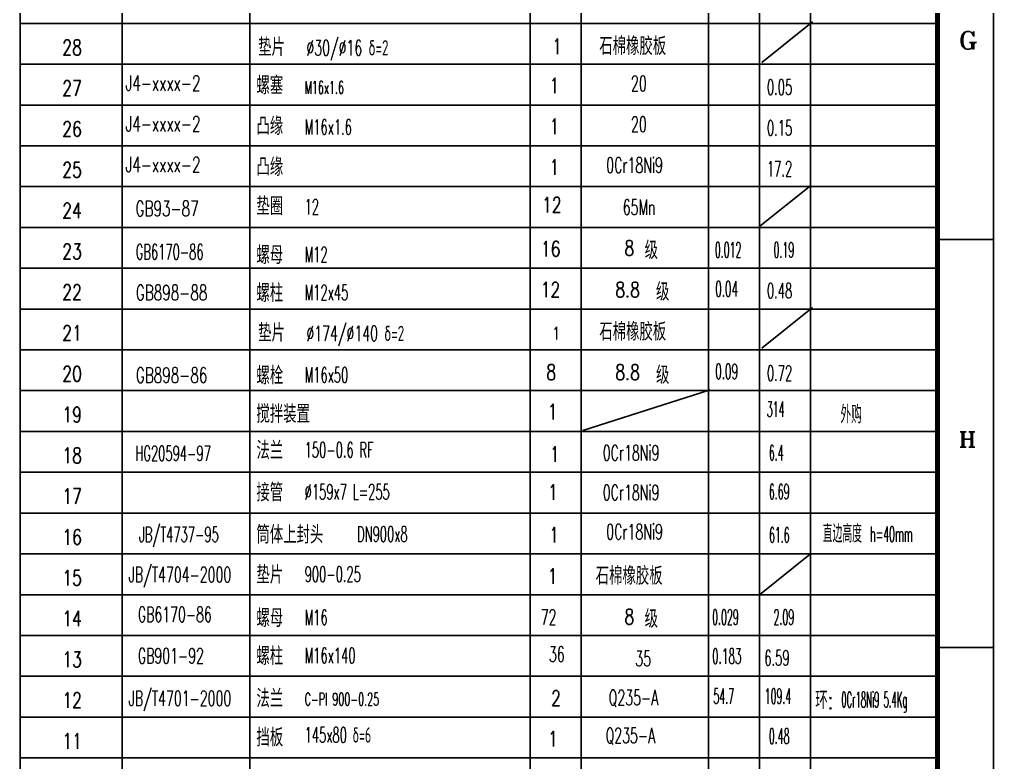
# Model space of a CAD drawing. Extents: x 0 to 1476, y -3 to 841.
# Drawn here: x 402.9 to 594, y 152.9 to 298.6 of the extents above; entities that cross this region are included whole.
import ezdxf

# ---------------------------------------------------------------- set-up
doc = ezdxf.new("R2010")
doc.units = 0
doc.header["$LTSCALE"] = 3
doc.header["$MEASUREMENT"] = 0
for name, color, linetype in [('1', 2, 'CONTINUOUS'), ('2', 1, 'CONTINUOUS'), ('BORDER', 7, 'CONTINUOUS')]:
    doc.layers.add(name, color=color, linetype=linetype)
doc.styles.add('HZTXT', font='romans', dxfattribs={"width": 0.75, "bigfont": 'HZTXT'})

msp = doc.modelspace()

# ---------------------------------------------------------------- linework, layer by layer
at = {"layer": '1'}
for p, q in [((548.52518, 290.18832), (558.52518, 298.18832)), ((403.10812, 297.85467), (583.12915, 297.85467)), ((403.10812, 289.85467), (583.12915, 289.85467)), ((403.10812, 281.85467), (583.12915, 281.85467)), ((403.10812, 273.85467), (583.12915, 273.85467)), ((403.10812, 265.85467), (583.12915, 265.85467)), ((548.18812, 258.11032), (558.18812, 266.11032)), ((403.10812, 257.85467), (583.12915, 257.85467)), ((403.10812, 249.85467), (583.12915, 249.85467)), ((403.10812, 241.85467), (583.12915, 241.85467)), ((548.52518, 234.18832), (558.52518, 242.18832)), ((403.10812, 233.85467), (583.12915, 233.85467)), ((403.10812, 225.85467), (583.12915, 225.85467)), ((513.42135, 218.04627), (538.42135, 226.04627)), ((403.10812, 217.85467), (583.12915, 217.85467)), ((403.10812, 209.85467), (583.12915, 209.85467)), ((403.10812, 201.85467), (583.12915, 201.85467)), ((403.10812, 193.85467), (583.12915, 193.85467)), ((548.10812, 185.85467), (558.10812, 193.85467)), ((403.10812, 185.85467), (583.12915, 185.85467)), ((403.10812, 177.85467), (583.12915, 177.85467)), ((403.10812, 169.85467), (583.12915, 169.85467)), ((403.10812, 161.85467), (583.12915, 161.85467)), ((403.10812, 153.85467), (583.12915, 153.85467))]:
    msp.add_line(p, q, dxfattribs=at)
at = {"layer": '2'}
for p, q in [((403.10812, 11.00812), (403.10812, 409.85467)), ((423.10812, 409.85467), (423.10812, 61.01592)), ((448.10812, 61.01592), (448.10812, 409.85467)), ((503.10812, 409.85467), (503.10812, 61.17655)), ((513.10812, 61.17655), (513.10812, 409.85467)), ((538.10812, 409.85467), (538.10812, 61.01592)), ((548.10812, 67.70192), (548.10812, 409.85467)), ((558.10812, 409.85467), (558.10812, 61.01592))]:
    msp.add_line(p, q, dxfattribs=at)
at = {"layer": 'BORDER'}
for p, q in [((594, 0), (594, 841)), ((594, 255.5), (583.5, 255.5)), ((594, 175.5), (583.5, 175.5))]:
    msp.add_line(p, q, dxfattribs=at)
at = {"layer": 'BORDER', "color": 7}
for p, q in [((588.77395, 296.27159), (588.28908, 296.12007)), ((588.77395, 296.27159), (588.4406, 296.12007)), ((589.28913, 296.27159), (588.77395, 296.27159)), ((589.62248, 296.12007), (589.28913, 296.27159)), ((589.95583, 295.78672), (590.10735, 296.27159)), ((590.10735, 296.27159), (590.10735, 295.27154)), ((587.7739, 295.45337), (587.62238, 294.93819)), ((587.62238, 294.93819), (587.62238, 294.11997)), ((587.95573, 295.78672), (587.7739, 295.45337)), ((587.95573, 295.45337), (587.7739, 294.93819)), ((587.7739, 294.93819), (587.7739, 294.11997)), ((588.28908, 296.12007), (587.95573, 295.78672)), ((588.10725, 295.78672), (587.95573, 295.45337)), ((588.10725, 295.60489), (587.95573, 294.93819)), ((587.95573, 294.93819), (587.95573, 294.11997)), ((588.4406, 296.12007), (588.10725, 295.60489)), ((589.95583, 295.78672), (589.62248, 296.12007)), ((590.10735, 295.27154), (589.95583, 295.78672)), ((587.62238, 294.11997), (587.7739, 293.60479)), ((587.7739, 294.11997), (587.95573, 293.60479)), ((587.7739, 293.60479), (587.95573, 293.27144)), ((587.95573, 294.11997), (588.10725, 293.45327)), ((587.95573, 293.60479), (588.10725, 293.27144)), ((587.95573, 293.27144), (588.28908, 292.93809)), ((588.10725, 293.45327), (588.4406, 292.93809)), ((588.10725, 293.27144), (588.13756, 293.27144)), ((588.28908, 292.93809), (588.77395, 292.78657)), ((588.4406, 292.93809), (588.77395, 292.78657)), ((588.77395, 292.78657), (588.80426, 292.78657)), ((588.77395, 292.78657), (589.28913, 292.78657)), ((589.28913, 294.11997), (590.62253, 294.11997)), ((589.28913, 292.78657), (589.62248, 292.93809)), ((589.44065, 294.11997), (589.774, 293.93814)), ((589.62248, 294.11997), (589.774, 293.78662)), ((589.774, 293.11992), (589.62248, 292.93809)), ((589.62248, 292.93809), (589.65279, 292.93809)), ((589.62248, 292.93809), (589.95583, 292.93809)), ((589.774, 294.11997), (589.774, 293.11992)), ((589.774, 293.93814), (589.80431, 293.93814)), ((589.774, 293.78662), (589.80431, 293.78662)), ((589.95583, 293.93814), (589.95583, 293.11992)), ((589.95583, 293.11992), (589.98614, 293.11992)), ((589.95583, 292.93809), (590.10735, 292.78657)), ((590.4407, 294.11997), (590.10735, 293.93814)), ((590.28918, 294.11997), (590.10735, 293.78662)), ((590.10735, 294.11997), (590.13766, 294.11997)), ((590.10735, 292.78657), (590.10735, 294.11997)), ((590.10735, 293.93814), (590.13766, 293.93814)), ((590.10735, 293.78662), (590.13766, 293.78662)), ((590.62253, 294.11997), (590.65284, 294.11997)), ((587.45516, 217.77239), (588.59612, 217.77239)), ((587.59208, 217.77239), (587.88112, 217.62026)), ((587.7442, 217.77239), (587.88112, 217.48335)), ((587.88112, 217.77239), (587.88112, 214.76025)), ((587.88112, 217.62026), (587.89633, 217.62026)), ((587.88112, 217.48335), (587.89633, 217.48335)), ((588.01803, 217.62026), (588.01803, 214.91238)), ((588.45921, 217.77239), (588.17016, 217.62026)), ((588.30708, 217.77239), (588.17016, 217.48335)), ((588.17016, 217.77239), (588.17016, 214.76025)), ((588.17016, 217.62026), (588.18538, 217.62026)), ((588.17016, 217.48335), (588.18538, 217.48335)), ((588.17016, 216.34238), (589.60017, 216.34238)), ((588.59612, 217.77239), (588.61134, 217.77239)), ((589.159, 217.77239), (590.31517, 217.77239)), ((589.31113, 217.77239), (589.60017, 217.62026)), ((589.44804, 217.77239), (589.60017, 217.48335)), ((589.60017, 217.77239), (589.60017, 214.76025)), ((589.60017, 217.62026), (589.61538, 217.62026)), ((589.60017, 217.48335), (589.61538, 217.48335)), ((589.60017, 216.34238), (589.61538, 216.34238)), ((589.73709, 217.62026), (589.73709, 214.91238)), ((590.16305, 217.77239), (589.874, 217.62026)), ((590.02613, 217.77239), (589.874, 217.48335)), ((589.874, 217.77239), (589.874, 214.76025)), ((589.874, 217.62026), (589.88921, 217.62026)), ((589.874, 217.48335), (589.88921, 217.48335)), ((590.31517, 217.77239), (590.33039, 217.77239)), ((587.45516, 214.76025), (588.59612, 214.76025)), ((587.88112, 214.91238), (587.59208, 214.76025)), ((587.59208, 214.76025), (587.60729, 214.76025)), ((587.88112, 215.04929), (587.7442, 214.76025)), ((587.7442, 214.76025), (587.75942, 214.76025)), ((587.88112, 214.76025), (587.89633, 214.76025)), ((588.01803, 214.91238), (588.03325, 214.91238)), ((588.17016, 215.04929), (588.30708, 214.76025)), ((588.17016, 214.91238), (588.45921, 214.76025)), ((588.17016, 214.76025), (588.18538, 214.76025)), ((588.30708, 214.76025), (588.32229, 214.76025)), ((588.45921, 214.76025), (588.47442, 214.76025)), ((588.59612, 214.76025), (588.61134, 214.76025)), ((589.159, 214.76025), (590.31517, 214.76025)), ((589.60017, 214.91238), (589.31113, 214.76025)), ((589.31113, 214.76025), (589.32634, 214.76025)), ((589.60017, 215.04929), (589.44804, 214.76025)), ((589.44804, 214.76025), (589.46325, 214.76025)), ((589.60017, 214.76025), (589.61538, 214.76025)), ((589.73709, 214.91238), (589.7523, 214.91238)), ((589.874, 215.04929), (590.02613, 214.76025)), ((589.874, 214.91238), (590.16305, 214.76025)), ((589.874, 214.76025), (589.88921, 214.76025)), ((590.02613, 214.76025), (590.04134, 214.76025)), ((590.16305, 214.76025), (590.17826, 214.76025)), ((590.31517, 214.76025), (590.33039, 214.76025))]:
    msp.add_line(p, q, dxfattribs=at)
at = {"layer": 'BORDER', "const_width": 1}
msp.add_lwpolyline([(24.99188, 11.00812), (582.99188, 11.00812), (582.99188, 831.00812), (24.99188, 831.00812)], close=True, dxfattribs=at)

# ---------------------------------------------------------------- texts
at = {"layer": '1', "style": 'HZTXT'}
for s, height, width, p in [('28', 3, 0.75, (411.33617, 291.65848)), ('垫片', 3.5, 0.75, (449.75497, 291.44603)), ('%%c30/%%c16 δ=2', 3, 0.6, (459.21952, 291.58357)), ('1', 3, 0.75, (507.41989, 291.86509)), ('石棉橡胶板', 3.5, 0.75, (516.67173, 291.66754)), ('27', 3, 0.75, (411.33617, 283.65848)), ('J4-xxxx-2', 3, 0.65, (423.74599, 284.67569)), ('螺塞', 3.5, 0.75, (449.4179, 283.9637)), ('1', 3, 0.75, (506.90379, 284.1604)), ('20', 3, 0.6, (522.88865, 284.58591)), ('0.05', 3, 0.55, (549.54877, 283.87208)), ('M16x1.6', 2.5, 0.55, (458.88245, 284.05055)), ('J4-xxxx-2', 3, 0.65, (423.74599, 276.67569)), ('凸缘', 3.5, 0.75, (449.4179, 275.9637)), ('M16x1.6', 3, 0.55, (458.88245, 276.05055)), ('1', 3, 0.75, (506.90379, 276.1604)), ('20', 3, 0.6, (522.88865, 276.58591)), ('26', 3, 0.75, (411.33617, 275.65848)), ('0.15', 3, 0.55, (549.54877, 275.87208)), ('J4-xxxx-2', 3, 0.65, (423.74599, 268.67569)), ('凸缘', 3.5, 0.75, (449.4179, 267.9637)), ('0Cr18Ni9', 3, 0.6, (518.04572, 268.58591)), ('25', 3, 0.75, (411.33617, 267.65848)), ('1', 3, 0.75, (506.90379, 268.1604)), ('17.2', 3, 0.55, (549.54877, 267.87208)), ('垫圈', 3.5, 0.75, (449.4179, 260.28354)), ('12', 3, 0.75, (505.42778, 260.77801)), ('24', 3, 0.75, (411.33617, 259.65848)), ('GB93-87', 3, 0.65, (425.71461, 260.0615)), ('12', 3, 0.55, (458.88245, 260.42108)), ('65Mn', 3, 0.6, (521.27236, 260.32187)), ('23', 3, 0.75, (411.33617, 251.65848)), ('GB6170-86', 3, 0.55, (425.76082, 251.5851)), ('螺母', 3.5, 0.75, (449.4179, 250.6991)), ('16', 3, 0.75, (505.20763, 252.1604)), ('8', 3, 0.75, (521.60328, 252.32563)), ('级', 3.5, 0.75, (525.56052, 251.65845)), ('0.012', 3, 0.45, (539.34358, 251.96201)), ('0.19', 3, 0.45, (550.85237, 251.96201)), ('M12', 3, 0.55, (458.88245, 251.0652)), ('22', 3, 0.75, (411.33617, 243.65848)), ('GB898-88', 3, 0.65, (425.76082, 243.5851)), ('螺柱', 3.5, 0.75, (449.4179, 243.24722)), ('M12x45', 3, 0.55, (458.88245, 243.61332)), ('12', 3, 0.75, (505.16215, 244.1604)), ('8.8', 3, 0.75, (519.82009, 244.1604)), ('级', 3.5, 0.75, (527.78949, 243.49322)), ('0.04', 3, 0.5, (539.39996, 244.31706)), ('0.48', 3, 0.55, (549.54877, 243.96455)), ('垫片', 3.5, 0.75, (449.75497, 235.44603)), ('%%c174/%%c140 δ=2', 3, 0.6, (459.21952, 235.58357)), ('石棉橡胶板', 3.5, 0.75, (516.67173, 235.66754)), ('21', 3, 0.75, (411.33617, 235.65848)), ('1', 2.5, 0.75, (507.41989, 235.86509)), ('20', 3, 0.75, (411.33617, 227.65848)), ('GB898-86', 3, 0.65, (425.76082, 227.40786)), ('螺栓', 3.5, 0.75, (449.4179, 227.06998)), ('M16x50', 3, 0.55, (458.88245, 227.43608)), ('8', 3, 0.75, (506.27974, 227.98316)), ('8.8', 3, 0.75, (519.82009, 227.98316)), ('级', 3.5, 0.75, (527.78949, 227.17673)), ('0.09', 3, 0.5, (539.39996, 228.13982)), ('0.72', 3, 0.55, (549.54877, 227.78731)), ('314', 3, 0.45, (549.52729, 220.71402)), ('19', 3, 0.75, (411.33617, 219.65848)), ('搅拌装置', 3.5, 0.75, (449.4179, 219.5395)), ('1', 3, 0.75, (506.54135, 220.23159)), ('外购', 3.5, 0.6, (563.96884, 219.43532)), ('法兰', 3.5, 0.75, (449.4179, 212.39292)), ('18', 3, 0.75, (411.33617, 211.65848)), ('HG20594-97', 3, 0.55, (425.69236, 212.06458)), ('150-0.6 RF', 3, 0.55, (458.88245, 212.75902)), ('1', 3, 0.75, (506.97979, 211.89921)), ('0Cr18Ni9', 3, 0.6, (517.35527, 212.15624)), ('6.4', 3, 0.45, (549.93601, 212.19063)), ('17', 3, 0.75, (411.33617, 203.65848)), ('接管', 3.5, 0.75, (449.4179, 204.15343)), ('%%C159x7 L=255', 3, 0.55, (458.88245, 204.51953)), ('1', 3, 0.75, (506.60881, 204.44776)), ('0Cr18Ni9', 3, 0.6, (517.35527, 204.3899)), ('6.69', 3, 0.45, (549.93601, 204.56147)), ('JB/T4737-95', 3, 0.55, (426.40606, 196.17292)), ('筒体上封头', 3.5, 0.75, (449.4179, 195.87303)), ('DN900x8', 3, 0.55, (469.1712, 196.23913)), ('1', 3, 0.75, (506.82364, 196.06457)), ('0Cr18Ni9', 3, 0.6, (518.04572, 196.69948)), ('61.6', 3, 0.45, (549.96441, 196.06457)), ('直边高度', 3.5, 0.55, (560.50128, 196.07726)), ('h=40mm', 3, 0.45, (569.7592, 196.23391)), ('16', 3, 0.75, (411.33617, 195.65848)), ('JB/T4704-2000', 3, 0.6, (424.34566, 188.28481)), ('垫片', 3.5, 0.75, (449.4179, 187.99752)), ('900-0.25', 3, 0.55, (458.88245, 188.36361)), ('石棉橡胶板', 3.5, 0.75, (515.96212, 187.7936)), ('15', 3, 0.75, (411.33617, 187.65848)), ('1', 3, 0.75, (506.54135, 187.95755)), ('GB6170-86', 3, 0.6, (426.16508, 180.49421)), ('14', 3, 0.75, (411.33617, 179.65848)), ('螺母', 3.5, 0.75, (449.4179, 179.52947)), ('M16', 3, 0.55, (458.88245, 179.89557)), ('72', 3, 0.6, (505.18505, 179.95755)), ('8', 3, 0.75, (521.60328, 180.03652)), ('级', 3.5, 0.75, (525.56052, 179.36934)), ('0.029', 3, 0.45, (538.8183, 179.95755)), ('2.09', 3, 0.45, (550.85237, 179.95755)), ('螺柱', 3.5, 0.75, (449.4179, 172.07759)), ('13', 3, 0.75, (411.33617, 171.65848)), ('GB901-92', 3, 0.6, (426.16508, 172.36488)), ('M16x140', 3, 0.55, (458.88245, 172.44369)), ('36', 3, 0.6, (506.8142, 172.67415)), ('35', 3, 0.6, (523.74498, 171.82822)), ('0.183', 3, 0.5, (538.787, 172.31259)), ('6.59', 3, 0.55, (549.04725, 171.96009)), ('12', 3, 0.75, (411.33617, 163.65848)), ('JB/T4701-2000', 3, 0.6, (424.34566, 164.02741)), ('法兰', 3.5, 0.75, (449.4179, 163.74011)), ('C-PI 900-0.25', 2.5, 0.55, (458.88245, 164.10621)), ('2', 3, 0.75, (507.22244, 164.06457)), ('Q235-A', 3, 0.6, (518.52327, 164.16313)), ('54.7', 3, 0.45, (539.05756, 164.46307)), ('109.4', 3, 0.45, (549.11596, 164.46307)), (' 环:', 3.5, 0.7, (557.35358, 163.41023)), ('0Cr18Ni9 5.4Kg', 3.0246355, 0.4, (564.14056, 163.76332)), ('11', 3, 0.75, (411.33617, 155.65848)), ('挡板', 3.5, 0.75, (449.4179, 156.09884)), ('145x80 δ=6', 3, 0.55, (458.88245, 156.84671)), ('1', 3, 0.75, (506.59777, 156.06457)), ('Q235-A', 3, 0.6, (517.91236, 156.74751)), ('0.48', 3, 0.45, (549.93601, 156.62714))]:
    msp.add_text(s, height=height, dxfattribs=dict(at, width=width)).set_placement(p)

doc.saveas('drawing.dxf')
